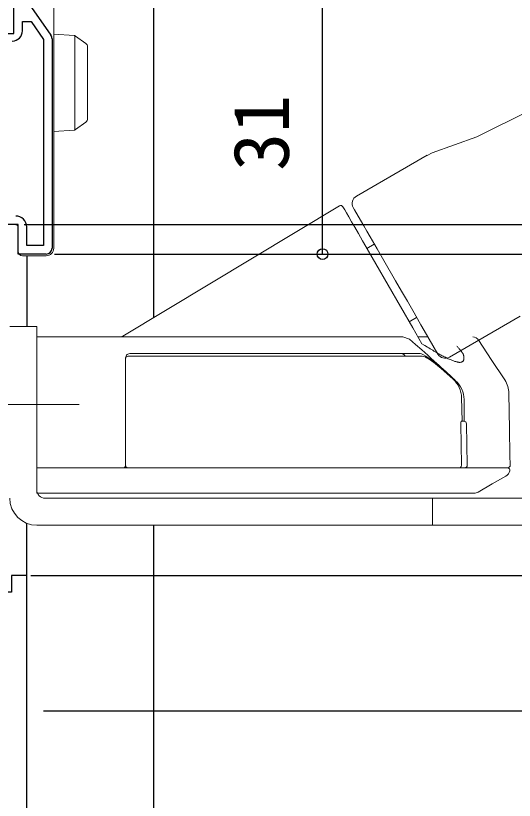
# Model space of a CAD drawing. Units: millimetres, scale not verified. Extents: x -525 to 525, y -783 to 779.
# Drawn here: x -287.2 to -228.2, y 201.5 to 294.3 of the extents above; entities that cross this region are included whole.
import ezdxf
from ezdxf.enums import TextEntityAlignment as Align

# ---------------------------------------------------------------- set-up
doc = ezdxf.new("R2010")
doc.units = ezdxf.units.MM
doc.header["$LTSCALE"] = 4
for name, color, linetype in [('0-3_YKK_11', 7, 'Continuous'), ('0-4_YKK_12', 2, 'Continuous'), ('0-7_YKK_D', 6, 'Continuous')]:
    doc.layers.add(name, color=color, linetype=linetype)
doc.layers.add('0-5_YKK_13', color=4, linetype='Continuous', lineweight=18)
doc.styles.add('ＭＳ ゴシック', font='')
doc.styles.get('ＭＳ ゴシック').set_extended_font_data('MS Gothic')

msp = doc.modelspace()

# ---------------------------------------------------------------- linework, layer by layer
at = {"layer": '0-3_YKK_11'}
for p, q in [((-286.42, 296.826), (-283.055, 292.006)), ((-282.929, 291.606), (-282.929, 266.826))]:
    msp.add_line(p, q, dxfattribs=at)
for points in [[(-283.629, 266.126), (-286.929, 266.126), (-286.929, 269.626), (-290.229, 269.626), (-290.229, 266.126), (-291.129, 266.126), (-291.129, 277.926), (-296.429, 277.926), (-296.429, 279.252), (-296.329, 279.426), (-296.229, 279.599), (-296.229, 290.552), (-296.329, 290.726), (-296.429, 290.899), (-296.429, 292.226), (-291.598, 292.226), (-291.057, 291.772), (-290.729, 291.926), (-290.429, 292.226), (-287.429, 292.226), (-287.429, 296.026)], [(-286.429, 292.526), (-286.429, 293.626), (-285.405, 293.626), (-283.929, 291.511)], [(-283.929, 291.511), (-283.929, 267.126), (-285.929, 267.126), (-285.929, 269.326)], [(-399.929, 172.126), (-339.329, 172.126), (-339.329, 144.126), (-335.929, 144.126), (-335.929, 146.026), (-336.429, 146.526), (-336.929, 147.026), (-336.929, 172.126), (-285.929, 172.126), (-285.929, 173.626), (-273.429, 173.626), (-273.429, 172.126), (-270.929, 172.126), (-270.929, 176.126), (-285.929, 176.126), (-285.929, 228.126), (-287.729, 228.126), (-287.729, 226.126), (-312.429, 226.126), (-312.429, 222.826)]]:
    msp.add_lwpolyline(points, dxfattribs=at)
for centre, radius, start, end in [((-287.629, 292.526), 1.2, 270.00001, 359.99999), ((-283.629, 291.606), 0.7, 359.99992, 34.91935), ((-287.229, 269.326), 1.3, 0.00001, 89.99999), ((-283.629, 266.826), 0.7, 270.00001, 359.99999)]:
    msp.add_arc(centre, radius, start, end, dxfattribs=at)
at = {"layer": '0-4_YKK_12'}
for p, q in [((-270.929, 344.626), (-270.929, 258.611)), ((-285.929, 265.926), (-285.929, 257.557)), ((-285.929, 227.626), (-285.929, 234.29)), ((-270.929, 234.057), (-270.929, 175.626))]:
    msp.add_line(p, q, dxfattribs=at)
at = {"layer": '0-5_YKK_13'}
for p, q in [((-282.729, 297.126), (-282.729, 266.926)), ((-282.729, 292.14), (-280.314, 291.992)), ((-282.729, 291.142), (-282.729, 292.14)), ((-280.226, 291.974), (-280.226, 280.807)), ((-280.155, 291.935), (-280.139, 291.924)), ((-280.139, 291.924), (-278.934, 291.045)), ((-278.729, 290.641), (-278.729, 290.237)), ((-278.934, 281.735), (-280.139, 280.857)), ((-280.139, 280.857), (-280.155, 280.845)), ((-238.561, 277.822), (-246.925, 272.993)), ((-237.947, 278.09), (-238.545, 277.808)), ((-248.935, 271.826), (-274.546, 256.438)), ((-286.929, 269.326), (-286.929, 267.626)), ((-286.929, 267.467), (-286.929, 267.626)), ((-286.929, 266.426), (-286.929, 267.467)), ((-246.093, 267.514), (-240.254, 257.401)), ((-245.674, 266.787), (-244.804, 267.289)), ((-282.729, 266.926), (-282.729, 266.826)), ((-286.068, 265.926), (-286.429, 265.926)), ((-283.629, 265.926), (-285.029, 265.926)), ((-239.804, 258.629), (-240.674, 258.127)), ((-235.925, 253.94), (-227.561, 258.769)), ((-287.929, 257.557), (-284.729, 257.557)), ((-284.729, 238.257), (-284.729, 257.557)), ((-240.254, 257.401), (-239.171, 255.525)), ((-284.729, 256.357), (-274.229, 256.357)), ((-284.729, 255.906), (-284.729, 256.357)), ((-240.65, 256.085), (-241.431, 256.357)), ((-238.493, 256.357), (-239.652, 256.357)), ((-284.729, 255.906), (-284.729, 251.24)), ((-284.729, 253.557), (-284.729, 253.102)), ((-274.229, 253.857), (-274.229, 251.075)), ((-274.229, 251.157), (-274.229, 253.757)), ((-284.729, 250.106), (-284.729, 253.102)), ((-236.873, 252.657), (-235.188, 251.154)), ((-284.729, 249.647), (-284.729, 251.24)), ((-284.729, 246.757), (-284.729, 250.757)), ((-274.229, 251.075), (-274.229, 249.642)), ((-284.729, 250.106), (-284.729, 249.561)), ((-284.729, 241.162), (-284.729, 249.647)), ((-274.229, 249.726), (-274.229, 241.157)), ((-274.229, 249.642), (-274.229, 241.157)), ((-284.729, 241.357), (-284.729, 249.561)), ((-234.428, 246.357), (-234.479, 249.15)), ((-234.19, 246.357), (-234.19, 248.92)), ((-294.429, 248.357), (-279.729, 248.357)), ((-234.569, 246.062), (-234.503, 241.162)), ((-234.498, 246.357), (-234.286, 246.357)), ((-234.286, 246.357), (-234.207, 246.357)), ((-233.819, 241.163), (-233.907, 246.063)), ((-274.229, 241.157), (-274.229, 245.292)), ((-284.729, 241.357), (-284.729, 240.857)), ((-284.729, 240.857), (-284.729, 240.477)), ((-274.192, 240.857), (-284.729, 240.857)), ((-284.729, 240.477), (-284.729, 239.878)), ((-274.229, 240.857), (-275.529, 240.857)), ((-275.229, 240.857), (-275.429, 240.857)), ((-234.219, 240.857), (-234.736, 240.857)), ((-234.119, 240.857), (-234.219, 240.857)), ((-284.729, 239.878), (-284.729, 237.991)), ((-284.729, 237.991), (-284.729, 237.857)), ((-284.729, 237.857), (-274.291, 237.857)), ((-233.034, 237.857), (-232.997, 237.857)), ((-232.517, 237.98), (-232.525, 237.976)), ((-198.768, 237.257), (-283.729, 237.257)), ((-237.929, 237.257), (-237.929, 234.057)), ((-284.729, 234.057), (-197.929, 234.057))]:
    msp.add_line(p, q, dxfattribs=at)
for points in [[(-280.314, 280.788), (-282.729, 280.64), (-282.729, 281.638), (-282.729, 291.142)], [(-278.729, 290.237), (-278.729, 282.543), (-278.729, 282.139)], [(-226.257, 283.194), (-232.664, 280.012), (-237.947, 278.09)], [(-248.521, 271.719), (-248.512, 271.704), (-248.443, 271.585), (-248.306, 271.347), (-248.103, 270.994), (-247.835, 270.532), (-247.508, 269.964), (-247.124, 269.3), (-246.69, 268.547), (-246.209, 267.716), (-246.093, 267.514)], [(-242.291, 262.967), (-243.691, 265.391), (-244.482, 266.761), (-245.291, 268.163), (-245.694, 268.86), (-246.058, 269.491), (-246.703, 270.608), (-247.137, 271.36), (-247.291, 271.627)], [(-286.068, 265.926), (-285.671, 265.926), (-285.329, 265.926), (-285.029, 265.926)], [(-242.291, 262.967), (-241.584, 261.742), (-240.891, 260.542), (-240.1, 259.172), (-239.291, 257.77), (-238.889, 257.074), (-237.291, 254.306)], [(-274.229, 256.357), (-269.751, 256.357), (-265.283, 256.357), (-260.824, 256.357), (-256.374, 256.357), (-251.934, 256.357), (-247.507, 256.357), (-246.404, 256.357), (-245.854, 256.357), (-245.586, 256.357), (-245.329, 256.357), (-245.083, 256.357), (-244.85, 256.357), (-244.634, 256.357), (-244.436, 256.357), (-244.256, 256.357), (-244.096, 256.357), (-243.957, 256.357), (-243.841, 256.357), (-242.954, 256.357), (-242.835, 256.357), (-242.705, 256.357), (-242.558, 256.357), (-242.391, 256.357), (-242.299, 256.357), (-242.2, 256.357), (-242.093, 256.357), (-241.979, 256.357), (-241.856, 256.357), (-241.724, 256.357), (-241.583, 256.357), (-241.431, 256.357)], [(-235.188, 251.154), (-235.323, 251.283), (-235.464, 251.415), (-235.608, 251.551), (-235.756, 251.689), (-235.908, 251.83), (-236.064, 251.974), (-236.223, 252.12), (-236.384, 252.268), (-236.549, 252.419), (-236.716, 252.571), (-236.886, 252.725), (-237.058, 252.881), (-237.231, 253.037), (-237.406, 253.195), (-237.761, 253.514), (-238.119, 253.835), (-238.48, 254.158), (-239.202, 254.801), (-239.926, 255.444), (-240.65, 256.085)], [(-237.041, 254.257), (-237.177, 254.332), (-237.316, 254.41), (-237.458, 254.491), (-237.603, 254.575), (-237.751, 254.662), (-237.902, 254.751), (-238.055, 254.843), (-238.211, 254.937), (-238.368, 255.032), (-238.527, 255.129), (-238.848, 255.326), (-239.171, 255.525)], [(-235.045, 255.254), (-234.984, 255.185), (-234.926, 255.119), (-234.872, 255.057), (-234.821, 254.997), (-234.772, 254.941), (-234.727, 254.887), (-234.684, 254.837), (-234.645, 254.789), (-234.607, 254.744), (-234.573, 254.701), (-234.541, 254.661), (-234.511, 254.623), (-234.484, 254.588), (-234.458, 254.555), (-234.435, 254.523), (-234.414, 254.494), (-234.394, 254.467), (-234.377, 254.441), (-234.361, 254.417), (-234.346, 254.395), (-234.333, 254.374), (-234.322, 254.354), (-234.312, 254.336), (-234.302, 254.319), (-234.287, 254.288), (-234.276, 254.261), (-234.267, 254.236), (-234.261, 254.213), (-234.25, 254.171), (-234.241, 254.131), (-234.233, 254.091), (-234.226, 254.053), (-234.22, 254.016), (-234.215, 253.98), (-234.211, 253.946), (-234.209, 253.912), (-234.206, 253.849), (-234.207, 253.789), (-234.212, 253.734)], [(-229.374, 251.24), (-230.974, 253.681), (-232.432, 255.905)], [(-273.729, 254.357), (-273.848, 254.343), (-273.954, 254.304), (-274.042, 254.247)], [(-239.394, 254.357), (-239.678, 254.357), (-239.939, 254.357), (-240.177, 254.357), (-240.396, 254.357), (-240.596, 254.357), (-240.779, 254.357), (-240.948, 254.357), (-241.103, 254.357), (-241.247, 254.357), (-241.381, 254.357), (-241.628, 254.357), (-242.086, 254.357), (-242.22, 254.357), (-242.369, 254.357), (-242.532, 254.357), (-242.713, 254.357), (-242.908, 254.357), (-243.116, 254.357), (-243.339, 254.357), (-243.576, 254.357), (-243.826, 254.357), (-244.086, 254.357), (-244.628, 254.357), (-245.195, 254.357), (-245.773, 254.357), (-250.406, 254.357), (-255.054, 254.357), (-259.711, 254.357), (-264.376, 254.357), (-269.049, 254.357), (-273.729, 254.357)], [(-241.174, 254.057), (-241.237, 254.164), (-241.304, 254.248), (-241.375, 254.309), (-241.447, 254.345), (-241.521, 254.357)], [(-239.394, 254.357), (-239.216, 254.317), (-238.979, 254.211), (-238.709, 254.059), (-238.419, 253.874), (-238.117, 253.663), (-237.808, 253.432), (-237.495, 253.186), (-237.183, 252.927), (-236.873, 252.657)], [(-273.929, 254.057), (-272.468, 254.057), (-271.006, 254.057), (-269.545, 254.057), (-268.085, 254.057), (-266.625, 254.057), (-265.167, 254.057), (-263.709, 254.057), (-262.252, 254.057), (-260.795, 254.057), (-259.34, 254.057), (-257.885, 254.057), (-256.431, 254.057), (-254.978, 254.057), (-253.526, 254.057), (-252.074, 254.057), (-250.624, 254.057), (-249.174, 254.057), (-247.725, 254.057), (-246.277, 254.057), (-244.832, 254.057), (-243.416, 254.057), (-242.183, 254.057), (-241.269, 254.057), (-240.679, 254.057), (-240.159, 254.057), (-239.654, 254.057), (-239.163, 254.057)], [(-236.889, 252.581), (-237.108, 252.773), (-237.33, 252.957), (-237.552, 253.135), (-237.773, 253.305), (-237.992, 253.465), (-238.206, 253.613), (-238.414, 253.747), (-238.614, 253.864), (-238.801, 253.959), (-238.979, 254.026), (-239.164, 254.055)], [(-234.212, 253.734), (-234.221, 253.682), (-234.232, 253.633), (-234.247, 253.588), (-234.264, 253.546), (-234.285, 253.507), (-234.31, 253.472), (-234.337, 253.441), (-234.369, 253.413), (-234.403, 253.389), (-234.442, 253.369), (-234.484, 253.352), (-234.53, 253.34), (-234.579, 253.331), (-234.632, 253.325), (-234.689, 253.324), (-234.749, 253.326), (-234.813, 253.331), (-234.88, 253.34), (-234.95, 253.352), (-235.024, 253.367), (-235.101, 253.386), (-235.181, 253.408), (-235.265, 253.434), (-235.352, 253.462), (-235.442, 253.494), (-235.536, 253.529), (-235.634, 253.568), (-235.734, 253.61), (-235.838, 253.654), (-235.945, 253.702), (-236.056, 253.753), (-236.169, 253.807), (-236.285, 253.863), (-236.404, 253.922), (-236.526, 253.984), (-236.65, 254.048), (-236.777, 254.115), (-236.908, 254.185), (-237.041, 254.257)], [(-235.483, 251.337), (-236.185, 251.96), (-236.891, 252.58)], [(-274.229, 249.726), (-274.229, 250.229), (-274.229, 250.71), (-274.229, 251.154), (-274.229, 251.157)], [(-228.735, 241.162), (-228.756, 242.357), (-228.809, 245.432), (-228.883, 249.647)], [(-234.569, 246.062), (-234.561, 246.212), (-234.535, 246.319), (-234.498, 246.357)], [(-274.529, 240.857), (-284.729, 240.857), (-284.729, 241.162)], [(-234.503, 241.162), (-234.539, 240.997), (-234.628, 240.891), (-234.736, 240.857), (-235.107, 240.857), (-235.489, 240.857), (-235.884, 240.857), (-236.29, 240.857), (-236.497, 240.857), (-236.603, 240.857), (-236.72, 240.857), (-236.857, 240.857), (-237.011, 240.857), (-237.182, 240.857), (-237.372, 240.857), (-237.578, 240.857), (-237.802, 240.857), (-238.041, 240.857), (-238.293, 240.857), (-238.559, 240.857), (-238.838, 240.857), (-239.13, 240.857), (-239.435, 240.857), (-240.073, 240.857), (-240.743, 240.857), (-241.443, 240.857), (-242.164, 240.857), (-245.072, 240.857), (-250.893, 240.857), (-262.551, 240.857), (-274.229, 240.857)], [(-236.944, 240.857), (-237.107, 240.857), (-237.288, 240.857), (-237.487, 240.857), (-237.702, 240.857), (-237.933, 240.857), (-238.177, 240.857), (-238.435, 240.857), (-238.706, 240.857), (-238.99, 240.857), (-239.285, 240.857), (-239.591, 240.857), (-239.907, 240.857), (-240.563, 240.857), (-241.248, 240.857), (-241.951, 240.857), (-242.665, 240.857), (-245.526, 240.857), (-251.247, 240.857), (-262.71, 240.857), (-274.192, 240.857)], [(-234.429, 240.857), (-236.605, 240.857), (-237.224, 240.857), (-237.429, 240.857)], [(-229.055, 240.857), (-229.061, 240.857), (-229.077, 240.857), (-229.106, 240.857), (-229.146, 240.857), (-229.199, 240.857), (-229.262, 240.857), (-229.337, 240.857), (-229.423, 240.857), (-229.52, 240.857), (-229.629, 240.857), (-229.75, 240.857), (-229.882, 240.857), (-230.025, 240.857), (-230.18, 240.857), (-230.347, 240.857), (-230.524, 240.857), (-230.713, 240.857), (-230.914, 240.857), (-231.125, 240.857), (-231.348, 240.857), (-231.583, 240.857), (-231.829, 240.857), (-232.086, 240.857), (-232.354, 240.857), (-232.633, 240.857), (-232.924, 240.857), (-233.225, 240.857), (-233.538, 240.857), (-233.863, 240.857), (-234.199, 240.857), (-234.547, 240.857), (-234.906, 240.857), (-235.277, 240.857), (-235.657, 240.857), (-236.044, 240.857), (-236.448, 240.857), (-236.67, 240.857), (-236.798, 240.857), (-236.944, 240.857)], [(-229.055, 240.857), (-229.116, 240.857), (-229.381, 240.857), (-229.802, 240.857), (-230.395, 240.857), (-231.155, 240.857), (-232.08, 240.857), (-233.172, 240.857), (-234.429, 240.857)], [(-233.251, 240.857), (-229.796, 240.857), (-228.977, 240.857)], [(-229.255, 239.863), (-230.856, 238.939), (-232.517, 237.98)], [(-274.291, 237.857), (-263.568, 237.857), (-252.862, 237.857), (-247.514, 237.857), (-244.843, 237.857), (-243.51, 237.857), (-242.841, 237.857), (-242.182, 237.857), (-241.865, 237.857), (-241.564, 237.857), (-241.283, 237.857), (-241.028, 237.857), (-240.913, 237.857), (-240.806, 237.857), (-240.708, 237.857), (-240.618, 237.857), (-240.461, 237.857), (-240.329, 237.857), (-240.217, 237.857), (-240.118, 237.857), (-239.947, 237.857), (-239.778, 237.857), (-239.596, 237.857), (-239.225, 237.857), (-238.868, 237.857), (-238.528, 237.857), (-238.202, 237.857), (-237.888, 237.857), (-237.583, 237.857), (-236.997, 237.857), (-236.717, 237.857), (-236.447, 237.857), (-236.186, 237.857), (-235.936, 237.857), (-235.696, 237.857), (-235.467, 237.857), (-235.249, 237.857), (-235.04, 237.857), (-234.841, 237.857), (-234.653, 237.857)], [(-234.653, 237.857), (-234.474, 237.857), (-234.305, 237.857), (-234.147, 237.857), (-233.999, 237.857), (-233.862, 237.857), (-233.735, 237.857), (-233.618, 237.857), (-233.511, 237.857), (-233.413, 237.857), (-233.323, 237.857), (-233.243, 237.857), (-233.173, 237.857), (-233.115, 237.857), (-233.071, 237.857), (-233.043, 237.857), (-233.031, 237.857), (-233.034, 237.857)]]:
    msp.add_lwpolyline(points, dxfattribs=at)
for centre, radius, start, end in [((-280.332, 291.693), 0.3, 53.90514, 86.5), ((-279.229, 290.641), 0.5, 0, 53.90514), ((-279.229, 282.139), 0.5, 306.09486, 0), ((-280.332, 281.087), 0.3, 273.5, 306.09486), ((-246.425, 272.127), 1, 119.99996, 210.00004), ((-248.781, 271.569), 0.3, 30, 121), ((-286.429, 266.426), 0.5, 180, 270), ((-283.629, 266.826), 0.9, 270, 0), ((-274.819, 256.857), 0.5, 270, 302.99134), ((-233.269, 255.357), 1, 33.24739, 83.05167), ((-236.425, 254.806), 1, 210.00001, 300), ((-273.729, 253.857), 0.5, 128.76905, 180), ((-273.929, 253.757), 0.3, 90, 180), ((-237.478, 249.096), 3, 1.03192, 48.31434), ((-237.19, 248.92), 3, 0, 48.13623), ((-231.882, 249.595), 3, 1, 33.24734), ((-234.207, 246.057), 0.3, 1.03172, 90), ((-274.529, 241.157), 0.3, 270, 0), ((-273.929, 241.157), 0.3, 180.00016, 270), ((-234.119, 241.157), 0.3, 270, 1.03169), ((-229.73, 240.744), 1, 298.34675, 344.49667), ((-229.055, 240.557), 0.3, 344.49655, 90.0001), ((-229.035, 241.157), 0.3, 269.99909, 340.58357), ((-229.035, 241.157), 0.3, 340.58357, 1.75152), ((-283.729, 238.257), 1, 180, 270), ((-232.997, 238.857), 1, 269.99997, 298.2241), ((-284.729, 237.257), 3.2, 180, 270)]:
    msp.add_arc(centre, radius, start, end, dxfattribs=at)
msp.add_ellipse((-287.229, 269.308), major_axis=(0, -0.3), ratio=0.999962, start_param=1.570796, end_param=3.141593, dxfattribs=at)
at = {"layer": '0-7_YKK_D'}
for p, q in [((-250.929, 266.126), (-250.929, 297.126)), ((-286.229, 269.626), (-29.926, 269.626)), ((-282.629, 266.126), (-249.929, 266.126)), ((-282.629, 266.126), (-49.926, 266.126)), ((-282.129, 266.126), (-49.926, 266.126)), ((-285.429, 228.126), (-29.926, 228.126)), ((-283.933, 212.126), (-29.926, 212.126)), ((-283.933, 212.126), (-9.926, 212.126)), ((-283.933, 212.126), (-9.926, 212.126))]:
    msp.add_line(p, q, dxfattribs=at)
msp.add_circle((-250.929, 266.126), 0.637, dxfattribs=at)

# ---------------------------------------------------------------- texts
at = {"layer": '0-7_YKK_D', "style": 'ＭＳ ゴシック'}
msp.add_text('31', height=6.598, rotation=90, dxfattribs=at).set_placement((-252.929, 275.975), align=Align.BOTTOM_LEFT)

doc.saveas('drawing.dxf')
